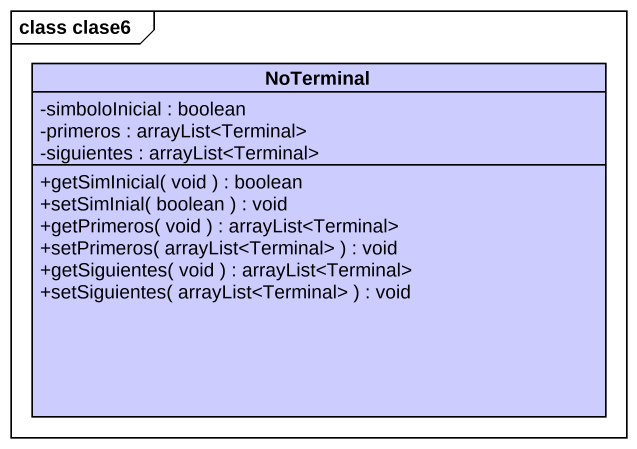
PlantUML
@startuml
mainframe class clase6
hide circle
hide empty members
skinparam classAttributeIconSize 0
class NoTerminal #CCCCFF {
  -simboloInicial : boolean
  -primeros : arrayList<Terminal>
  -siguientes : arrayList<Terminal>
  +getSimInicial( void ) : boolean
  +setSimInial( boolean ) : void
  +getPrimeros( void ) : arrayList<Terminal>
  +setPrimeros( arrayList<Terminal> ) : void
  +getSiguientes( void ) : arrayList<Terminal>
  +setSiguientes( arrayList<Terminal> ) : void
}
@enduml
